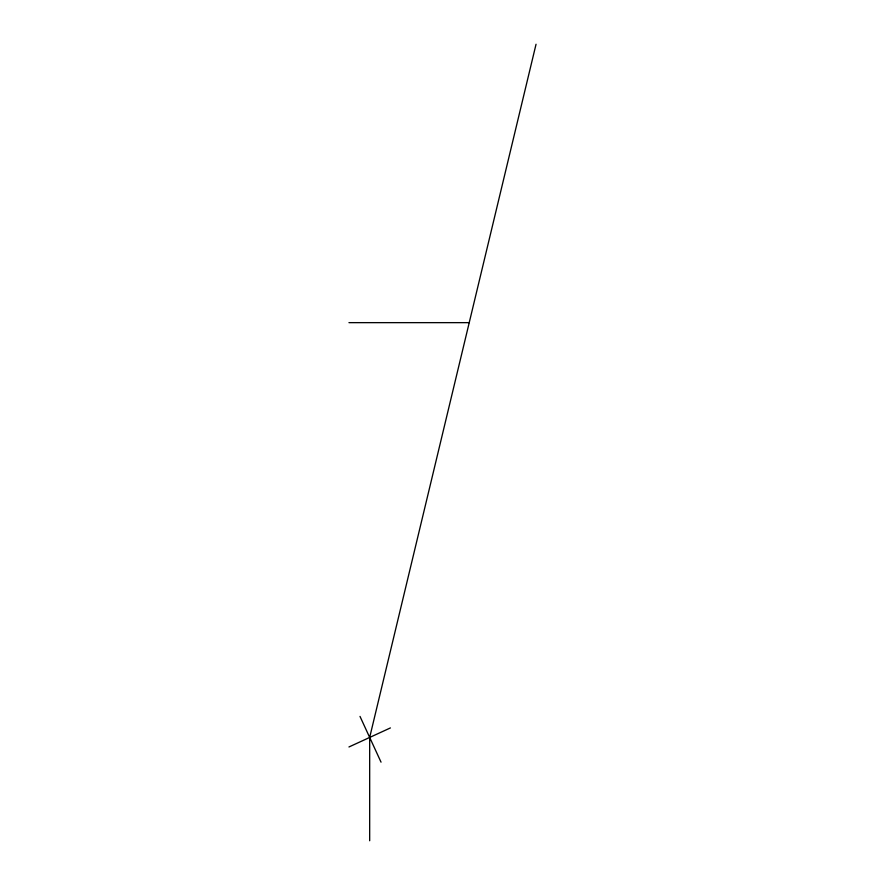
<?xml version="1.0" encoding="UTF-8"?>
<svg xmlns="http://www.w3.org/2000/svg" width="885" height="885" viewBox="0 0 885 885"><rect width="100%" height="100%" fill="white"/><g stroke="black" fill="none" stroke-linecap="round" stroke-linejoin="round"><path stroke-width="1.33" d="M536.044 44.25L369.676 737.448L369.676 840.75M348.955 746.973L390.407 727.924M348.955 322.649L469.227 322.649M360.007 716.408L381.037 762.162"/></g></svg>
